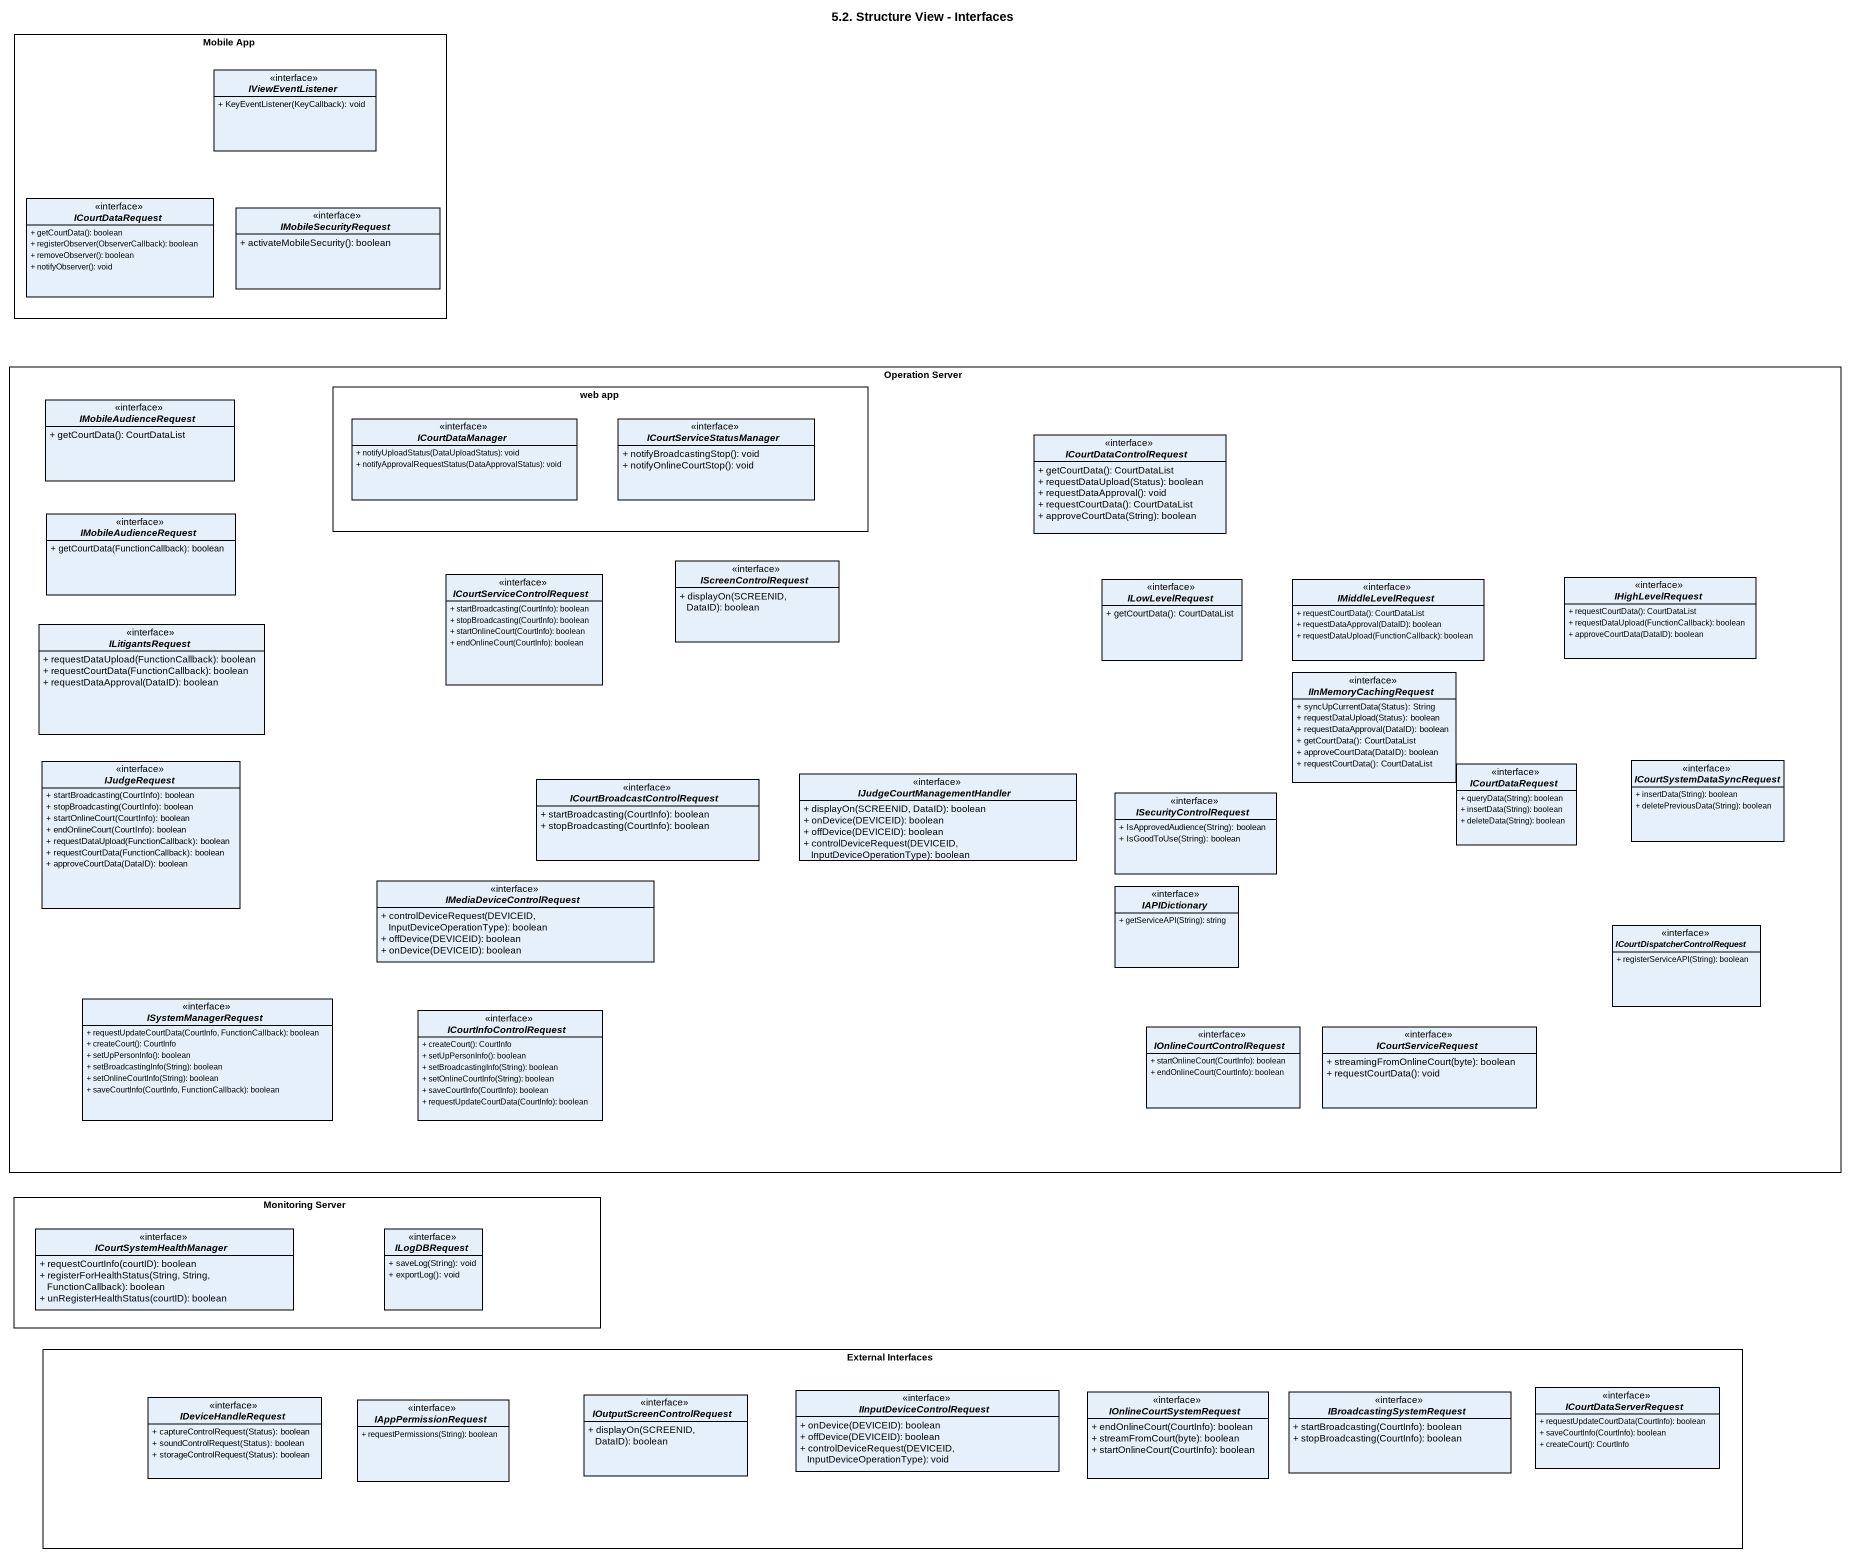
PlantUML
@startuml
title 5.2. Structure View - Interfaces
hide circle
hide empty members
skinparam classAttributeIconSize 0
rectangle "Mobile App" as Mobile_App {
  interface IViewEventListener {
    + KeyEventListener(KeyCallback): void
  }
  interface ICourtDataRequest {
    + getCourtData(): boolean
    + registerObserver(ObserverCallback): boolean
    + removeObserver(): boolean
    + notifyObserver(): void
  }
  interface IMobileSecurityRequest {
    + activateMobileSecurity(): boolean
  }
}
rectangle "Operation Server" as Operation_Server {
  interface IMobileAudienceRequest {
    + getCourtData(): CourtDataList
  }
  rectangle "web app" as web_app {
    interface ICourtDataManager {
      + notifyUploadStatus(DataUploadStatus): void
      + notifyApprovalRequestStatus(DataApprovalStatus): void
    }
    interface ICourtServiceStatusManager {
      + notifyBroadcastingStop(): void
      + notifyOnlineCourtStop(): void
    }
  }
  interface ICourtDataControlRequest {
    + getCourtData(): CourtDataList
    + requestDataUpload(Status): boolean
    + requestDataApproval(): void
    + requestCourtData(): CourtDataList
    + approveCourtData(String): boolean
  }
  interface "IMobileAudienceRequest" as IMobileAudienceRequest_2 {
    + getCourtData(FunctionCallback): boolean
  }
  interface ICourtServiceControlRequest {
    + startBroadcasting(CourtInfo): boolean
    + stopBroadcasting(CourtInfo): boolean
    + startOnlineCourt(CourtInfo): boolean
    + endOnlineCourt(CourtInfo): boolean
  }
  interface IScreenControlRequest {
    + displayOn(SCREENID, DataID): boolean
  }
  interface ILowLevelRequest {
    + getCourtData(): CourtDataList
  }
  interface IMiddleLevelRequest {
    + requestCourtData(): CourtDataList
    + requestDataApproval(DataID): boolean
    + requestDataUpload(FunctionCallback): boolean
  }
  interface IHighLevelRequest {
    + requestCourtData(): CourtDataList
    + requestDataUpload(FunctionCallback): boolean
    + approveCourtData(DataID): boolean
  }
  interface ILitigantsRequest {
    + requestDataUpload(FunctionCallback): boolean
    + requestCourtData(FunctionCallback): boolean
    + requestDataApproval(DataID): boolean
  }
  interface IInMemoryCachingRequest {
    + syncUpCurrentData(Status): String
    + requestDataUpload(Status): boolean
    + requestDataApproval(DataID): boolean
    + getCourtData(): CourtDataList
    + approveCourtData(DataID): boolean
    + requestCourtData(): CourtDataList
  }
  interface IJudgeRequest {
    + startBroadcasting(CourtInfo): boolean
    + stopBroadcasting(CourtInfo): boolean
    + startOnlineCourt(CourtInfo): boolean
    + endOnlineCourt(CourtInfo): boolean
    + requestDataUpload(FunctionCallback): boolean
    + requestCourtData(FunctionCallback): boolean
    + approveCourtData(DataID): boolean
  }
  interface "ICourtBroadcastControlRequest" as ICourtBroadcastControlReques {
    + startBroadcasting(CourtInfo): boolean
    + stopBroadcasting(CourtInfo): boolean
  }
  interface IJudgeCourtManagementHandler {
    + displayOn(SCREENID, DataID): boolean
    + onDevice(DEVICEID): boolean
    + offDevice(DEVICEID): boolean
    + controlDeviceRequest(DEVICEID, InputDeviceOperationType): boolean
  }
  interface "ICourtDataRequest" as ICourtDataRequest_2 {
    + queryData(String): boolean
    + insertData(String): boolean
    + deleteData(String): boolean
  }
  interface ICourtSystemDataSyncRequest {
    + insertData(String): boolean
    + deletePreviousData(String): boolean
  }
  interface ISecurityControlRequest {
    + IsApprovedAudience(String): boolean
    + IsGoodToUse(String): boolean
  }
  interface IMediaDeviceControlRequest {
    + controlDeviceRequest(DEVICEID, InputDeviceOperationType): boolean
    + offDevice(DEVICEID): boolean
    + onDevice(DEVICEID): boolean
  }
  interface IAPIDictionary {
    + getServiceAPI(String): string
  }
  interface "ICourtDispatcherControlRequest" as ICourtDispatcherControlReque {
    + registerServiceAPI(String): boolean
  }
  interface ISystemManagerRequest {
    + requestUpdateCourtData(CourtInfo, FunctionCallback): boolean
    + createCourt(): CourtInfo
    + setUpPersonInfo(): boolean
    + setBroadcastingInfo(String): boolean
    + setOnlineCourtInfo(String): boolean
    + saveCourtInfo(CourtInfo, FunctionCallback): boolean
  }
  interface ICourtInfoControlRequest {
    + createCourt(): CourtInfo
    + setUpPersonInfo(): boolean
    + setBroadcastingInfo(String): boolean
    + setOnlineCourtInfo(String): boolean
    + saveCourtInfo(CourtInfo): boolean
    + requestUpdateCourtData(CourtInfo): boolean
  }
  interface IOnlineCourtControlRequest {
    + startOnlineCourt(CourtInfo): boolean
    + endOnlineCourt(CourtInfo): boolean
  }
  interface ICourtServiceRequest {
    + streamingFromOnlineCourt(byte): boolean
    + requestCourtData(): void
  }
}
rectangle "Monitoring Server" as Monitoring_Server {
  interface ICourtSystemHealthManager {
    + requestCourtInfo(courtID): boolean
    + registerForHealthStatus(String, String, FunctionCallback): boolean
    + unRegisterHealthStatus(courtID): boolean
  }
  interface ILogDBRequest {
    + saveLog(String): void
    + exportLog(): void
  }
}
rectangle "External Interfaces" as External_Interfaces {
  interface IDeviceHandleRequest {
    + captureControlRequest(Status): boolean
    + soundControlRequest(Status): boolean
    + storageControlRequest(Status): boolean
  }
  interface IOutputScreenControlRequest {
    + displayOn(SCREENID, DataID): boolean
  }
  interface IInputDeviceControlRequest {
    + onDevice(DEVICEID): boolean
    + offDevice(DEVICEID): boolean
    + controlDeviceRequest(DEVICEID, InputDeviceOperationType): void
  }
  interface IOnlineCourtSystemRequest {
    + endOnlineCourt(CourtInfo): boolean
    + streamFromCourt(byte): boolean
    + startOnlineCourt(CourtInfo): boolean
  }
  interface IBroadcastingSystemRequest {
    + startBroadcasting(CourtInfo): boolean
    + stopBroadcasting(CourtInfo): boolean
  }
  interface ICourtDataServerRequest {
    + requestUpdateCourtData(CourtInfo): boolean
    + saveCourtInfo(CourtInfo): boolean
    + createCourt(): CourtInfo
  }
  interface IAppPermissionRequest {
    + requestPermissions(String): boolean
  }
}
@enduml
